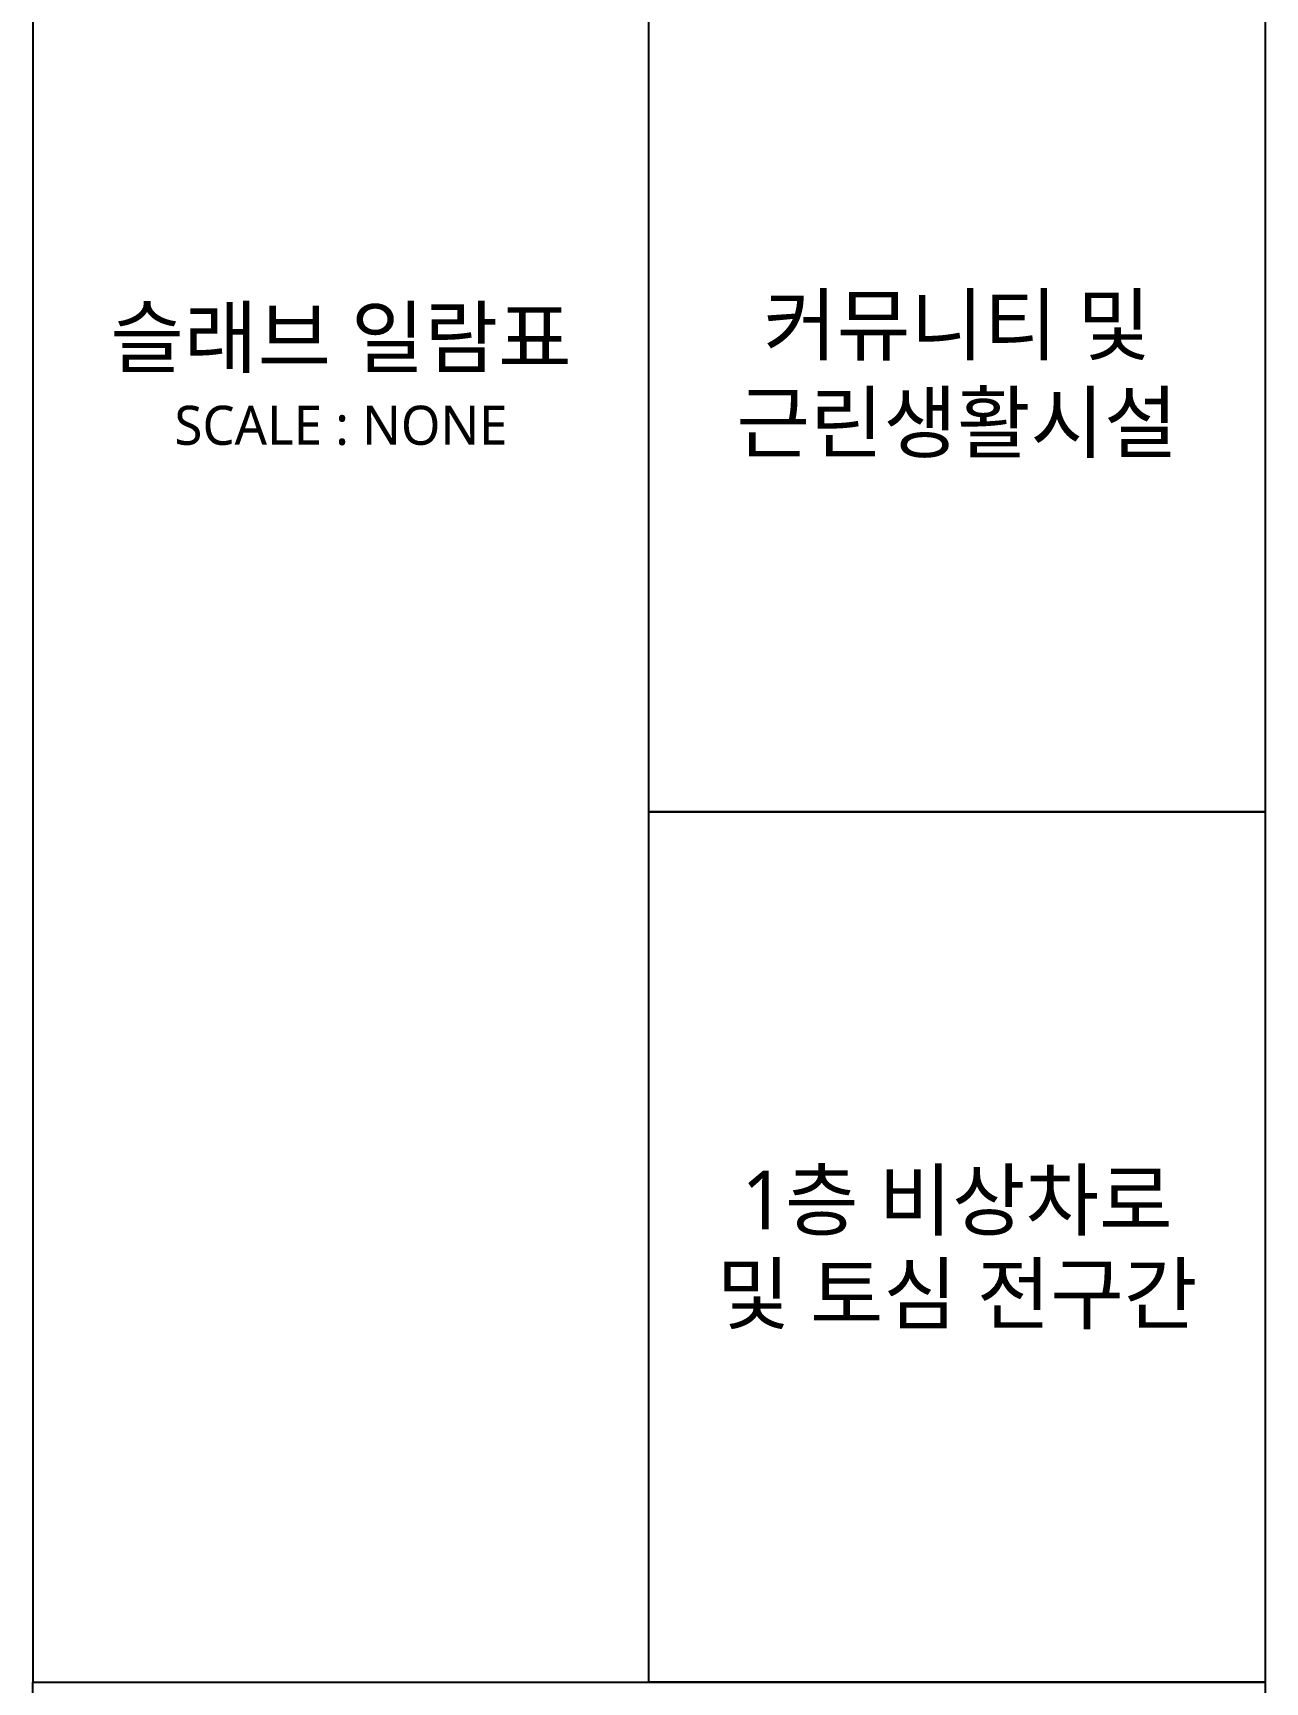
# Model space of a CAD drawing. Header units: millimetres. Extents: x 0 to 252030, y -124740 to 196020.
# Drawn here: x 0 to 25230, y -17820 to 15952 of the extents above; entities that cross this region are included whole.
import ezdxf
from ezdxf.enums import TextEntityAlignment as Align

# ---------------------------------------------------------------- set-up
doc = ezdxf.new("R2010")
doc.units = ezdxf.units.MM
doc.header["$LTSCALE"] = 30
doc.layers.add('DEFPOINT', color=151, linetype='Continuous', plot=False)
doc.styles.add('맑은 고딕', font='malgun.ttf')

msp = doc.modelspace()

# ---------------------------------------------------------------- linework, layer by layer
at = {"layer": 'DEFPOINT'}
for points in [[(12615.00014, 35639.99992), (0.00014, 35639.99992), (0.00014, -17820.00008), (12615.00014, -17820.00008)], [(12615.00014, 17819.99992), (25230.00014, 17819.99992), (25230.00014, -0.00008), (12615.00014, -0.00008)], [(12615.00014, -0.00008), (25230.00014, -0.00008), (25230.00014, -17820.00008), (12615.00014, -17820.00008)], [(0.00014, -17820.00008), (25230.00014, -17820.00008), (25230.00014, -35640.00008), (0.00014, -35640.00008)]]:
    msp.add_lwpolyline(points, close=True, dxfattribs=at)

# ---------------------------------------------------------------- texts
at = {"layer": 'DEFPOINT', "color": 3, "style": '맑은 고딕'}
for s, p in [('1층 비상차로', (18922.50014, -7950.00008)), ('및 토심 전구간', (18922.50014, -9870.00008))]:
    msp.add_text(s, height=1200, dxfattribs=at).set_placement(p, align=Align.MIDDLE_CENTER)
at = {"layer": 'DEFPOINT', "color": 3, "char_height": 1200, "width": 12615, "attachment_point": 5, "style": '맑은 고딕'}
for s, insert in [('슬래브 일람표\\P{\\H0.66667x;SCALE : NONE}', (6307.50014, 8909.99992)), ('커뮤니티 및\\P근린생활시설', (18922.50014, 8909.99992))]:
    msp.add_mtext(s, dxfattribs=dict(at, insert=insert))

doc.saveas('drawing.dxf')
